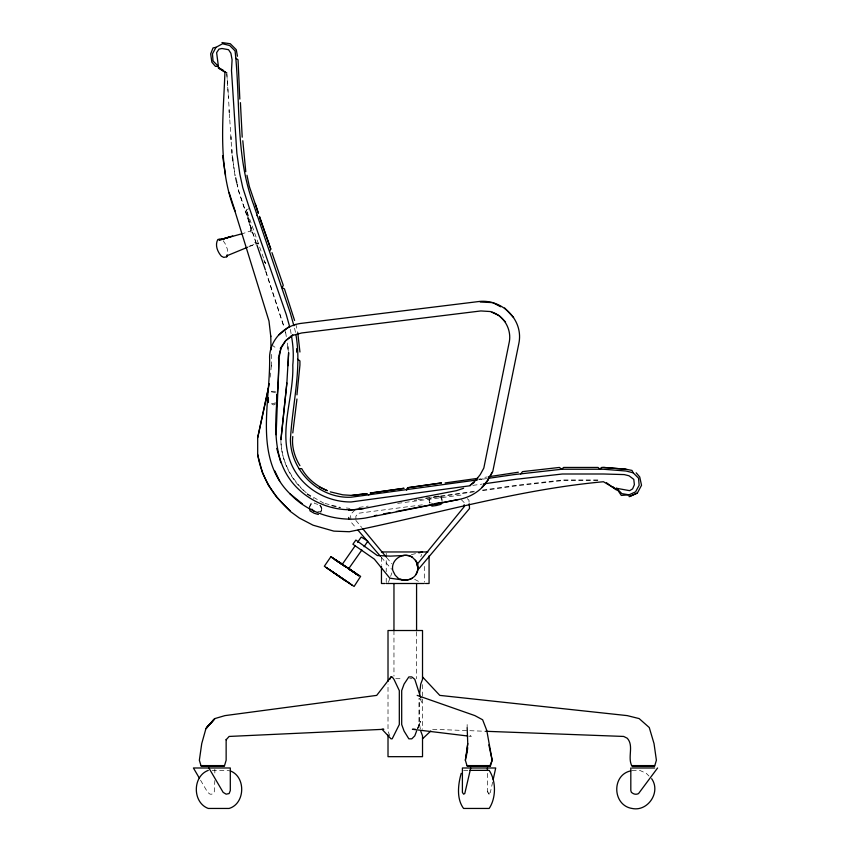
<?xml version="1.0" encoding="UTF-8"?>
<svg xmlns="http://www.w3.org/2000/svg" width="851" height="851" viewBox="0 0 851 851"><rect width="100%" height="100%" fill="white"/><g stroke="black" fill="none" stroke-linecap="round" stroke-linejoin="round"><path stroke-width="0.64" stroke-dasharray="4.25 3.19" d="M296.574 348.602L296.361 353.793L296.627 348.495M270.129 377.227L271.363 365.696M492.623 782.112L490.367 792.387L488.58 794.164L487.389 790.6L487.389 771.751M388.439 582.307L390.173 577.552M390.609 576.361L391.907 572.787M420.798 556.724L421.66 554.341M417.362 728.903L418.958 724.541L418.958 698.448M309.456 506.728L310.647 503.76L312.434 502.569L314.508 502.867M309.456 507.919L310.647 504.951L313.625 503.164L317.785 504.356M320.763 512.685L321.955 508.515L320.167 505.537L321.955 509.706L321.359 506.728L319.572 505.537M417.767 728.701L420.734 721.563L417.767 726.328M417.618 728.701L420.734 721.563M429.468 503.164L429.074 499.59L430.266 497.207M429.074 500.782L430.266 498.399L434.425 496.612L439.19 496.612L441.563 498.399L442.158 501.973M354.984 510.004L350.516 514.472L351.112 522.206L356.282 528.205M486.676 478.592L478.805 479.719L481.443 479.358L483.23 477.571L487.091 476.975M275.33 402.587L273.745 403.778L270.778 403.183M275.735 403.778L273.745 404.97L269.182 403.183M249.354 208.58L246.375 209.771L251.13 232.387L251.726 230.6L246.375 209.771L265.416 263.331L263.629 259.863M248.758 246.801L258.279 243.099L247.024 246.854M241.014 234.174L253.513 230.004M411.363 554.639L417.564 553.15M482.634 490.07L515.951 485.304L562.968 479.953L600.827 479.953M482.634 490.665L515.951 485.9L562.968 480.549L600.827 480.549M359.005 507.409L368.206 506.122M426.074 498.005L476.049 490.995M414.246 500.26L416.873 499.888M418.181 499.707L473.422 491.952M397.715 503.345L462.987 494.825M472.869 485.368L482.038 484.113M422.33 504.834L358.25 513.281L355.878 516.249L355.878 519.376M271.363 391.279L274.937 391.279L276.724 393.662M317.785 511.494L320.763 511.494L321.955 508.515L320.763 506.536M395.747 678.715L402.885 678.715M409.725 678.715L411.81 678.715M212.218 770.368L229.11 770.368M463.582 770.368L468.55 770.368M632.006 770.368L639.739 770.368L646.281 773.336L648.962 776.016M432.638 729.296L485.708 731.286M346.346 507.983L349.921 508.387M468.71 736.126L471.326 736.445L469.539 734.658M271.363 391.875L274.937 392.471L277.32 394.258M325.018 503.484L340.4 507.324M331.433 505.675L340.4 507.919M441.563 498.399L437.999 496.016L441.563 497.207L442.158 500.186M433.233 503.76L429.67 502.569L429.074 499.59M272.554 345.463L274.937 347.24M479.858 478.56L481.443 479.358M437.999 496.016L439.19 496.612M323.742 503.164L307.073 493.644M414.66 579.34L419.149 581.712M307.073 494.24L313.625 498.399M254.704 242.503L256.491 243.694M467.242 498.654L468.944 500.186L469.114 502.569M461.21 499.59L464.178 502.569M488.58 793.568L489.176 794.164A4.298 1.011 76 0 1 487.389 790.6M306.232 492.75C291.733 479.751 281.607 461.657 281.021 441.935M303.701 490.665C289.84 478.039 281.479 460.019 280.894 441.275M381.248 557.214L391.577 569.213M355.878 520.418L361.707 527.45M386.694 557.607L391.694 563.639M223.164 240.716L225.547 244.29L227.334 249.056L227.334 253.811M200.549 780.186L207.687 792.387L210.069 794.164L211.856 794.164L214.239 792.387L214.835 780.548M420.022 698.714L421.926 702.522L421.032 698.948M263.842 259.863L265.416 263.331M389.79 735.849L388.013 731.083L388.013 684.076M256.459 243.631L238.642 190.73L237.152 184.284M265.789 271.171L284.266 327.412M256.034 242.982L238.642 191.326L236.855 183.593M265.789 271.767L284.266 327.997M295.765 324.04L297.552 331.379M284.606 329.241L285.649 332.964M294.574 328.199L295.637 333.23M420.341 728.903L419.554 724.541L419.554 698.448M285.649 332.369L286.447 337.719M290.414 329.39L291.202 334.411M232.089 155.02L232.653 158.818M232.834 160.084L235.067 175.263M235.067 175.849L232.089 155.616L229.706 118.725M287.436 343.081L287.702 346.049M287.829 347.24L288.627 353.793M226.738 72.303L229.153 108.641M226.834 74.218L228.525 97.897M229.43 113.683L229.706 119.321M467.156 724.541L467.156 726.924M424.309 566.415L424.309 582.19M422.522 684.576L422.522 697.724M422.522 699.033L422.522 729.275M416.575 631.814L416.575 678.715M393.96 630.517L393.96 676.109M386.226 553.278L386.226 571.67M386.226 578.244L386.226 583.499M381.461 557.214L381.461 565.107M271.363 354.388L271.363 366.292M214.835 769.24L214.835 773.006"/><path stroke-width="1.28" d="M278.511 357.356C280.936 399.683 262.853 452.338 296.361 487.091C313.679 504.824 339.198 513.121 363.611 508.515L456.444 490.665L463.582 488.283M276.128 434.723L279.107 357.356L280.894 348.431L285.649 340.698L292.787 334.751M288.032 365.696L288.627 352.601L286.84 383.546L280.894 440.084L286.84 382.95M296.956 394.853L299.935 365.1L299.935 360.93L297.552 359.143M466.38 756.401L467.752 743.583L467.156 727.52M292.787 432.936L296.956 399.013M277.022 400.8L277.32 394.258M292.787 436.51C291.531 446.488 294.648 457.21 299.935 465.667M417.171 695.384L474.89 715.617L482.634 719.776L486.793 730.488L492.155 760.251L490.367 766.198L467.156 766.198L465.369 760.251L467.752 743.583M467.252 751.273L467.614 748.71M465.369 760.251L467.656 747.433M241.535 233.876L218.994 240.12L230.898 236.557L221.377 239.525L220.186 238.94L217.813 239.525C214.75 245.109 217.505 251.758 221.377 256.194L223.76 257.385L226.738 256.789L227.132 254.8M612.497 486.549L616.528 489.474L603.433 481.74C517.302 489.623 433.84 514.578 349.325 531.726L333.858 531.13L313.03 525.184L299.339 518.036L290.414 511.494L276.724 497.207L268.395 485.304L262.438 472.816L257.683 454.955L257.683 437.701L269.31 383.641M257.683 437.701L268.48 388.045M493.186 779.537L495.718 767.985L462.401 767.985L462.401 792.387L463.582 794.164L464.774 793.568L470.731 767.985M278.851 356.09L280.894 348.431L280.298 348.431L285.649 340.698L292.787 335.337L301.722 332.964L480.847 310.945L490.367 311.54L499.292 315.7L505.537 321.955M461.21 773.336C458.083 784.377 456.327 798.727 463.582 808.45L489.176 808.45C496.207 797.908 496.207 780.899 489.176 770.368L469.837 770.368M415.979 574.574L417.767 569.808L417.767 565.053A12.297 12.297 0 0 0 415.979 560.883L411.81 556.724C402.523 551.905 390.577 559.798 392.768 570.404L395.151 575.17L398.725 578.744C404.725 581.159 412.171 580.297 415.979 574.574A12.297 12.297 0 0 0 418.043 567.181M416.575 731.083L414.788 735.849L411.81 738.828L408.842 738.828L404.076 731.083L401.693 724.541L401.693 690.618L404.076 684.076L408.842 676.928L411.81 676.928L414.788 679.311L420.734 697.756M489.772 766.198L492.155 760.251L488.857 744.87M226.738 256.789L227.334 255.598L247.567 247.269M269.586 251.428L270.778 249.056L259.47 216.324M226.143 739.817L229.11 736.445L383.844 729.296L382.056 729.296L390.981 738.828L392.173 738.828L399.31 724.541L399.31 690.618L393.96 679.311L392.173 676.928L390.981 676.928L376.706 695.384L224.951 715.617L214.835 718.584L205.91 728.701L201.74 743.583L199.357 760.251L201.144 766.198L224.356 766.198L226.143 760.251L226.143 739.413M441.765 502.76L440.978 504.356L436.212 505.537L432.042 506.132L430.457 504.951M389.79 679.311L390.981 676.928M489.772 476.634L492.155 472.22M629.623 496.612L637.356 493.048L641.526 485.304L639.739 476.975L636.165 472.816M293.882 325.72L290.414 313.328L253.513 204.421C235.153 155.488 240.727 102.024 235.067 50.879L229.706 45.528L222.568 43.741L216.026 47.316L212.452 53.858L213.048 60.995L218.399 66.357L218.399 68.144L226.738 72.899M487.985 479.953L492.75 471.624L518.929 343.081C523.514 319.997 502.441 299.307 479.656 301.424L300.531 323.444C284 325.773 270.171 339.836 269.586 356.76C270.724 401.629 253.236 457.53 289.819 493.644C309.009 513.993 338.049 522.418 365.398 518.036L458.232 499.59C470.348 497.473 481.592 490.601 487.985 479.953L482.038 487.091M361.866 550.012L348.729 568.628M364.09 546.725L367.77 541.247L367.175 540.651L361.228 537.087L357.569 542.342M355.367 545.502L342.187 564.458L352.303 571L335.049 559.692L338.294 561.883M657.589 767.985L638.548 793.568A5.723 5.723 0 0 1 633.187 793.568L631.41 792.387L630.814 790.6L630.814 767.985M520.716 473.996L522.503 471.624L559.394 467.454L561.777 469.241L603.433 469.241L626.049 471.029L633.187 472.816L638.548 478.166L639.144 485.304L635.569 491.857L629.027 494.825L621.294 495.42L616.528 488.283L629.623 490.665L632.601 488.878L634.378 484.708L633.782 479.358L629.027 475.783L624.262 474.592L603.433 473.996L562.373 473.996L515.366 479.358L483.315 483.932M416.575 565.053L464.178 506.728L464.178 504.654M213.644 719.776L205.91 728.701L214.835 718.584L206.506 727.52M487.985 478.4L514.174 474.592L561.777 469.241L563.564 467.454L598.083 467.454L599.87 469.241L601.646 467.454L604.029 467.454L626.049 469.241L632.006 470.433L633.187 472.816M422.522 738.828L430.797 731.03M279.107 334.751L288.627 327.007M599.87 469.241L602.242 467.454M474.103 482.528L470.135 485.304L475.486 480.549L480.251 474.592L483.825 468.05L509.409 341.294C511.419 328.922 503.962 316.04 492.006 312.062M208.282 770.368C192.337 776.229 192.337 802.578 208.282 808.45L229.11 808.45C245.396 803.599 246.045 776.495 230.11 770.857M629.027 496.612L637.356 493.048M630.814 770.857C611.337 774.942 612.454 805.312 632.006 808.45C647.941 811.928 661.142 792.026 651.643 778.697M439.786 502.569L434.425 503.76M221.377 239.525L232.685 235.961M418.809 552.852L422.522 551.959M216.026 47.316L213.048 47.901L210.665 53.858L211.856 62.187L215.431 66.357L218.399 66.357L216.622 52.666L218.994 49.092L221.973 48.496L228.525 49.688L230.898 53.262L232.089 59.804L231.493 70.516L236.855 153.244L239.822 174.072L242.801 187.752L248.758 206.208L286.244 314.508L289.712 326.912M374.419 515.706L377.004 515.217M383.45 513.972L389.896 512.727M396.343 511.494L458.232 499.59M488.378 476.783L518.333 472.22M370.749 493.048L404.076 488.283L370.153 493.048M445.137 482.932L477.751 478.347M477.485 479.9L351.112 497.207C319.625 498.867 290.978 471.497 290.414 440.084C292.127 405.087 301.999 369.483 295.903 334.486M470.252 485.73L351.112 501.973C325.656 502.133 300.86 487.059 291.01 463.284C277.905 431.882 293.978 397.789 292.787 365.1C293.797 355.25 293.18 345.389 291.404 335.677M330.284 491.857L342.783 494.825L351.708 495.42L366.59 493.644M348.729 510.302L363.611 508.515M351.708 495.42L367.175 493.644M403.48 555.533L390.386 556.128L377.301 555.533L355.878 540.055L352.899 544.225L374.323 559.096L389.79 578.148L402.289 579.925M298.744 468.646L301.722 468.646C307.264 478.751 316.795 486.187 327.305 490.665L319.572 487.091M368.366 494.825L368.962 494.825M381.461 551.959L427.883 551.959M385.035 583.499L381.461 583.499L381.461 566.415M386.226 583.499L424.309 583.499M425.5 583.499L429.074 583.499L429.074 555.905M415.384 729.296L412.405 729.296L467.39 735.966M201.144 765.602L224.356 765.602M467.156 765.602L490.367 765.602M632.006 765.602L654.61 765.602M632.006 767.985L654.61 767.985M485.708 731.286L623.666 736.445L627.24 738.232C634.261 745.902 627.113 757.486 632.006 766.198L654.61 766.198L656.398 760.251L654.025 743.583L649.26 727.52L639.144 718.584L627.24 715.617L439.786 695.384L422.522 676.928M480.251 302.02L492.75 302.616L500.665 306.775M603.433 467.454L626.049 469.241M221.973 42.55L230.302 43.741L236.259 49.688L237.45 56.24M629.027 494.825L621.89 493.644L616.528 488.283L616.528 490.07L606.455 482.74M318.38 514.472L314.21 513.281L310.051 510.898L309.456 507.919M223.611 70.516L218.399 67.548L224.951 72.303L224.951 71.707C223.281 118.491 217.26 166.849 235.067 211.559L268.99 321.061L270.778 336.528M349.921 583.499L324.337 566.245L330.879 556.724L360.633 576.361L354.09 586.477L326.114 567.436L352.303 585.286M339.209 562.075L343.176 564.724M335.049 559.692L342.538 564.692M348.974 568.979L351.112 570.404M353.25 571.84L358.845 575.765L348.027 568.457M342.4 564.479L330.879 556.724L342.708 564.777M348.889 568.862L356.463 573.978L348.133 568.032M340.453 563.351L345.868 567M349.165 569.17L353.473 572.106M355.622 573.563L358.845 575.765M332.071 571.595L345.751 581.116M235.663 58.028L238.046 59.804L239.822 99.088M289.819 493.644L302.318 503.76M311.838 509.111L314.21 511.494M290.414 510.898C273.405 496.452 261.161 476.549 257.683 454.36M343.379 565.053L344.57 566.245M504.654 307.966L513.578 317.487M358.005 530.205L380.386 556.214M362.537 528.46L385.865 556.597M417.171 565.947L418.958 568.628L469.539 508.515L469.199 503.76M208.878 767.985L223.164 792.387L226.143 794.164L229.11 793.568L230.302 790.6L230.302 767.985L193.411 767.985L199.251 777.963M415.384 560.288L417.767 565.053M274.756 470.848L279.702 481.145M420.734 731.083L422.522 735.849L422.522 756.677L388.013 756.677L388.013 734.924M259.47 216.92L270.778 249.056M258.279 212.75L249.354 186.56L246.971 175.263M271.958 252.619L283.266 285.351L282.075 287.734L284.457 288.925L294.574 320.465M256.885 244.886L265.374 269.916M229.11 192.517L235.067 210.963M255.3 203.825L258.279 213.346M276.724 448.413L280.894 462.699M235.663 177.838L236.855 182.997M276.926 394.853L277.32 397.236M297.754 332.635L299.935 352.006M222.568 155.616L225.547 175.263M232.461 157.552L232.834 160.084M245.779 171.689L242.801 140.745M287.829 346.644L288.095 349.027M271.033 349.878L270.778 335.932M230.898 136.873L231.068 139.468M231.749 149.84L231.919 152.435M229.217 109.907L229.355 112.417M240.418 102.652L242.205 137.171M487.389 767.985L487.389 770.495M419.554 694.533L420.734 684.076L422.522 679.311L422.522 630.517L388.013 630.517L388.013 681.417M416.575 583.499L416.575 630.517M393.96 583.499L393.96 630.517M348.729 517.44L348.729 519.227M268.395 397.832L268.395 402.587M257.087 215.133L257.087 215.728M412.405 578.148A13.797 13.797 0 0 1 400.427 579.254M402.885 555.533A13.797 13.797 0 0 1 412.405 557.32M407.65 487.687L406.459 490.07L408.246 487.687L441.563 482.932L407.65 487.687"/></g></svg>
